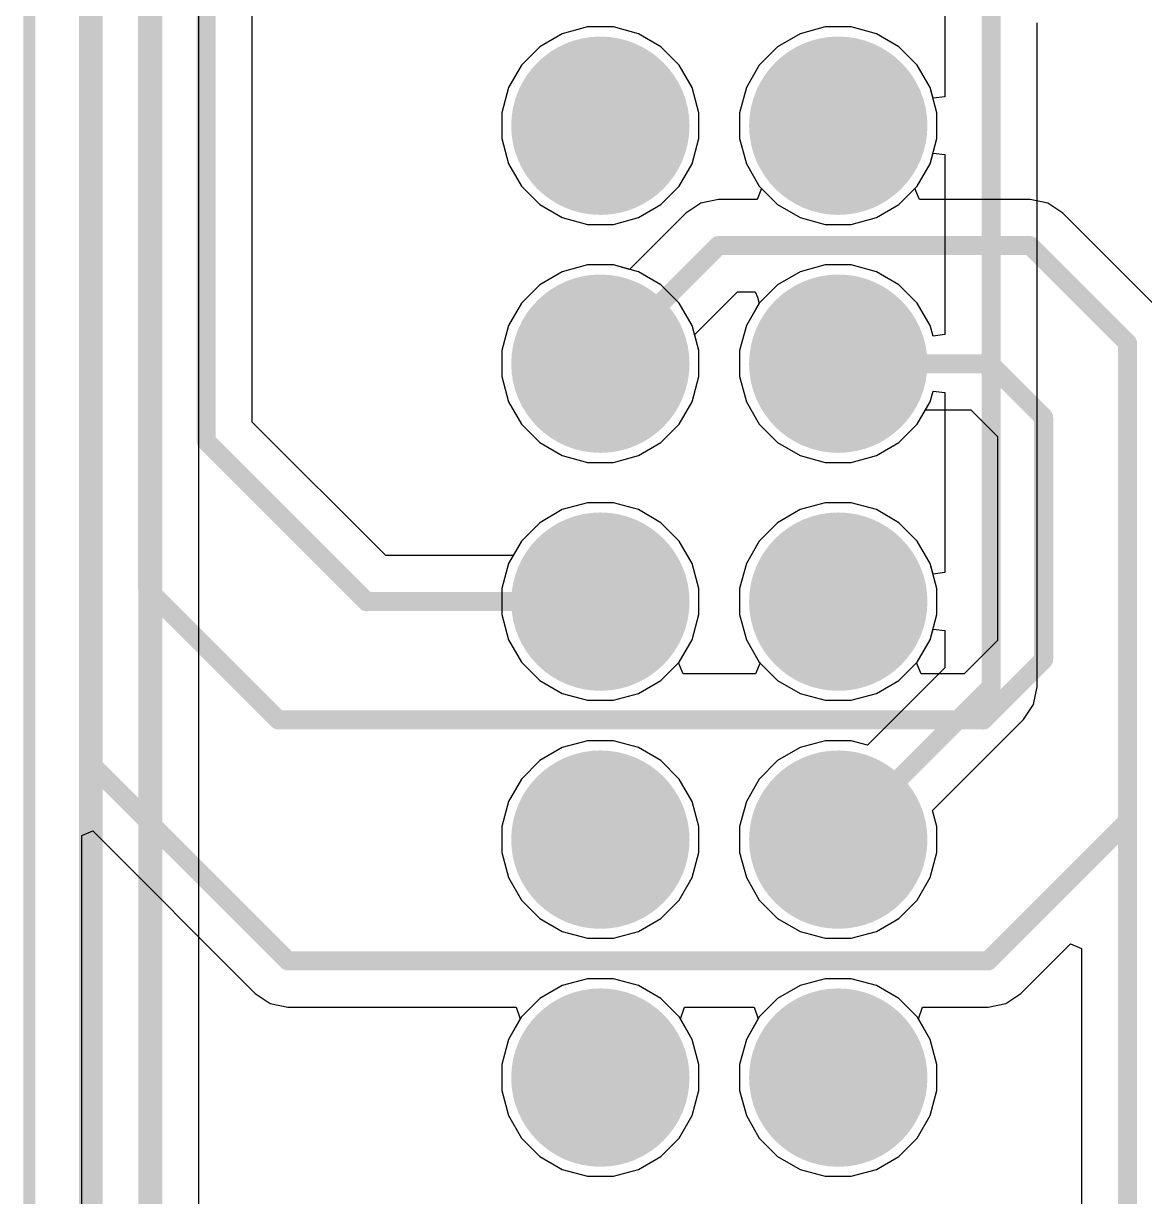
# Model space of a CAD drawing. Header units: millimetres. Extents: x 0 to 172, y 0 to 138.
# Drawn here: x -0.06 to 11.91, y 54.25 to 66.78 of the extents above; entities that cross this region are included whole.
import ezdxf

# ---------------------------------------------------------------- set-up
doc = ezdxf.new("R2010")
doc.units = ezdxf.units.MM
for name, color, linetype in [('BottomLayer', 5, 'Continuous'), ('BottomSolder', 6, 'Continuous'), ('Mechanical2', 216, 'Continuous'), ('MultiLayer', 9, 'Continuous'), ('PadHoleLayer', 156, 'Continuous'), ('TopLayer', 1, 'Continuous'), ('TopSolder', 216, 'Continuous')]:
    doc.layers.add(name, color=color, linetype=linetype)

# ---------------------------------------------------------------- blocks, each defined once
blk = doc.blocks.new('ESW_112_23_G_D_B_1')
at = {"layer": 'BottomLayer'}
h = blk.add_hatch(color=5, dxfattribs=at)
edge = h.paths.add_edge_path()
edge.add_arc((-6.35, 1.27), 0.85, 0, 360)
h = blk.add_hatch(color=5, dxfattribs=at)
edge = h.paths.add_edge_path()
edge.add_arc((-3.81, 1.27), 0.85, 0, 360)
h = blk.add_hatch(color=5, dxfattribs=at)
edge = h.paths.add_edge_path()
edge.add_arc((-1.27, 1.27), 0.85, 0, 360)
h = blk.add_hatch(color=5, dxfattribs=at)
edge = h.paths.add_edge_path()
edge.add_arc((1.27, 1.27), 0.85, 0, 360)
h = blk.add_hatch(color=5, dxfattribs=at)
edge = h.paths.add_edge_path()
edge.add_arc((3.81, 1.27), 0.85, 0, 360)
h = blk.add_hatch(color=5, dxfattribs=at)
edge = h.paths.add_edge_path()
edge.add_arc((-6.35, -1.27), 0.85, 0, 360)
h = blk.add_hatch(color=5, dxfattribs=at)
edge = h.paths.add_edge_path()
edge.add_arc((-3.81, -1.27), 0.85, 0, 360)
h = blk.add_hatch(color=5, dxfattribs=at)
edge = h.paths.add_edge_path()
edge.add_arc((-1.27, -1.27), 0.85, 0, 360)
h = blk.add_hatch(color=5, dxfattribs=at)
edge = h.paths.add_edge_path()
edge.add_arc((1.27, -1.27), 0.85, 0, 360)
h = blk.add_hatch(color=5, dxfattribs=at)
edge = h.paths.add_edge_path()
edge.add_arc((3.81, -1.27), 0.85, 0, 360)
at = {"layer": 'BottomSolder'}
h = blk.add_hatch(color=6, dxfattribs=at)
edge = h.paths.add_edge_path()
edge.add_arc((-6.35, 1.27), 0.952, 0, 360)
h = blk.add_hatch(color=6, dxfattribs=at)
edge = h.paths.add_edge_path()
edge.add_arc((-3.81, 1.27), 0.952, 0, 360)
h = blk.add_hatch(color=6, dxfattribs=at)
edge = h.paths.add_edge_path()
edge.add_arc((-1.27, 1.27), 0.952, 0, 360)
h = blk.add_hatch(color=6, dxfattribs=at)
edge = h.paths.add_edge_path()
edge.add_arc((1.27, 1.27), 0.952, 0, 360)
h = blk.add_hatch(color=6, dxfattribs=at)
edge = h.paths.add_edge_path()
edge.add_arc((3.81, 1.27), 0.952, 0, 360)
h = blk.add_hatch(color=6, dxfattribs=at)
edge = h.paths.add_edge_path()
edge.add_arc((-6.35, -1.27), 0.952, 0, 360)
h = blk.add_hatch(color=6, dxfattribs=at)
edge = h.paths.add_edge_path()
edge.add_arc((-3.81, -1.27), 0.952, 0, 360)
h = blk.add_hatch(color=6, dxfattribs=at)
edge = h.paths.add_edge_path()
edge.add_arc((-1.27, -1.27), 0.952, 0, 360)
h = blk.add_hatch(color=6, dxfattribs=at)
edge = h.paths.add_edge_path()
edge.add_arc((1.27, -1.27), 0.952, 0, 360)
h = blk.add_hatch(color=6, dxfattribs=at)
edge = h.paths.add_edge_path()
edge.add_arc((3.81, -1.27), 0.952, 0, 360)
at = {"layer": 'MultiLayer'}
h = blk.add_hatch(color=9, dxfattribs=at)
edge = h.paths.add_edge_path()
edge.add_arc((-6.35, 1.27), 0.85, 0, 360)
h = blk.add_hatch(color=9, dxfattribs=at)
edge = h.paths.add_edge_path()
edge.add_arc((-3.81, 1.27), 0.85, 0, 360)
h = blk.add_hatch(color=9, dxfattribs=at)
edge = h.paths.add_edge_path()
edge.add_arc((-1.27, 1.27), 0.85, 0, 360)
h = blk.add_hatch(color=9, dxfattribs=at)
edge = h.paths.add_edge_path()
edge.add_arc((1.27, 1.27), 0.85, 0, 360)
h = blk.add_hatch(color=9, dxfattribs=at)
edge = h.paths.add_edge_path()
edge.add_arc((3.81, 1.27), 0.85, 0, 360)
h = blk.add_hatch(color=9, dxfattribs=at)
edge = h.paths.add_edge_path()
edge.add_arc((-6.35, -1.27), 0.85, 0, 360)
h = blk.add_hatch(color=9, dxfattribs=at)
edge = h.paths.add_edge_path()
edge.add_arc((-3.81, -1.27), 0.85, 0, 360)
h = blk.add_hatch(color=9, dxfattribs=at)
edge = h.paths.add_edge_path()
edge.add_arc((-1.27, -1.27), 0.85, 0, 360)
h = blk.add_hatch(color=9, dxfattribs=at)
edge = h.paths.add_edge_path()
edge.add_arc((1.27, -1.27), 0.85, 0, 360)
h = blk.add_hatch(color=9, dxfattribs=at)
edge = h.paths.add_edge_path()
edge.add_arc((3.81, -1.27), 0.85, 0, 360)
at = {"layer": 'PadHoleLayer'}
h = blk.add_hatch(color=156, dxfattribs=at)
edge = h.paths.add_edge_path()
edge.add_arc((-6.35, 1.27), 0.52, 0, 360)
h = blk.add_hatch(color=156, dxfattribs=at)
edge = h.paths.add_edge_path()
edge.add_arc((-3.81, 1.27), 0.52, 0, 360)
h = blk.add_hatch(color=156, dxfattribs=at)
edge = h.paths.add_edge_path()
edge.add_arc((-1.27, 1.27), 0.52, 0, 360)
h = blk.add_hatch(color=156, dxfattribs=at)
edge = h.paths.add_edge_path()
edge.add_arc((1.27, 1.27), 0.52, 0, 360)
h = blk.add_hatch(color=156, dxfattribs=at)
edge = h.paths.add_edge_path()
edge.add_arc((3.81, 1.27), 0.52, 0, 360)
h = blk.add_hatch(color=156, dxfattribs=at)
edge = h.paths.add_edge_path()
edge.add_arc((-6.35, -1.27), 0.52, 0, 360)
h = blk.add_hatch(color=156, dxfattribs=at)
edge = h.paths.add_edge_path()
edge.add_arc((-3.81, -1.27), 0.52, 0, 360)
h = blk.add_hatch(color=156, dxfattribs=at)
edge = h.paths.add_edge_path()
edge.add_arc((-1.27, -1.27), 0.52, 0, 360)
h = blk.add_hatch(color=156, dxfattribs=at)
edge = h.paths.add_edge_path()
edge.add_arc((1.27, -1.27), 0.52, 0, 360)
h = blk.add_hatch(color=156, dxfattribs=at)
edge = h.paths.add_edge_path()
edge.add_arc((3.81, -1.27), 0.52, 0, 360)
at = {"layer": 'TopLayer'}
h = blk.add_hatch(color=1, dxfattribs=at)
edge = h.paths.add_edge_path()
edge.add_arc((-6.35, 1.27), 0.85, 0, 360)
h = blk.add_hatch(color=1, dxfattribs=at)
edge = h.paths.add_edge_path()
edge.add_arc((-3.81, 1.27), 0.85, 0, 360)
h = blk.add_hatch(color=1, dxfattribs=at)
edge = h.paths.add_edge_path()
edge.add_arc((-1.27, 1.27), 0.85, 0, 360)
h = blk.add_hatch(color=1, dxfattribs=at)
edge = h.paths.add_edge_path()
edge.add_arc((1.27, 1.27), 0.85, 0, 360)
h = blk.add_hatch(color=1, dxfattribs=at)
edge = h.paths.add_edge_path()
edge.add_arc((3.81, 1.27), 0.85, 0, 360)
h = blk.add_hatch(color=1, dxfattribs=at)
edge = h.paths.add_edge_path()
edge.add_arc((-6.35, -1.27), 0.85, 0, 360)
h = blk.add_hatch(color=1, dxfattribs=at)
edge = h.paths.add_edge_path()
edge.add_arc((-3.81, -1.27), 0.85, 0, 360)
h = blk.add_hatch(color=1, dxfattribs=at)
edge = h.paths.add_edge_path()
edge.add_arc((-1.27, -1.27), 0.85, 0, 360)
h = blk.add_hatch(color=1, dxfattribs=at)
edge = h.paths.add_edge_path()
edge.add_arc((1.27, -1.27), 0.85, 0, 360)
h = blk.add_hatch(color=1, dxfattribs=at)
edge = h.paths.add_edge_path()
edge.add_arc((3.81, -1.27), 0.85, 0, 360)
at = {"layer": 'TopSolder'}
h = blk.add_hatch(color=216, dxfattribs=at)
edge = h.paths.add_edge_path()
edge.add_arc((-6.35, 1.27), 0.952, 0, 360)
h = blk.add_hatch(color=216, dxfattribs=at)
edge = h.paths.add_edge_path()
edge.add_arc((-3.81, 1.27), 0.952, 0, 360)
h = blk.add_hatch(color=216, dxfattribs=at)
edge = h.paths.add_edge_path()
edge.add_arc((-1.27, 1.27), 0.952, 0, 360)
h = blk.add_hatch(color=216, dxfattribs=at)
edge = h.paths.add_edge_path()
edge.add_arc((1.27, 1.27), 0.952, 0, 360)
h = blk.add_hatch(color=216, dxfattribs=at)
edge = h.paths.add_edge_path()
edge.add_arc((3.81, 1.27), 0.952, 0, 360)
h = blk.add_hatch(color=216, dxfattribs=at)
edge = h.paths.add_edge_path()
edge.add_arc((-6.35, -1.27), 0.952, 0, 360)
h = blk.add_hatch(color=216, dxfattribs=at)
edge = h.paths.add_edge_path()
edge.add_arc((-3.81, -1.27), 0.952, 0, 360)
h = blk.add_hatch(color=216, dxfattribs=at)
edge = h.paths.add_edge_path()
edge.add_arc((-1.27, -1.27), 0.952, 0, 360)
h = blk.add_hatch(color=216, dxfattribs=at)
edge = h.paths.add_edge_path()
edge.add_arc((1.27, -1.27), 0.952, 0, 360)
h = blk.add_hatch(color=216, dxfattribs=at)
edge = h.paths.add_edge_path()
edge.add_arc((3.81, -1.27), 0.952, 0, 360)

msp = doc.modelspace()

# ---------------------------------------------------------------- linework, layer by layer
at = {"layer": 'BottomLayer'}
for p, q in [((2.38, 62.521), (2.38, 83.321)), ((5.957, 66.738), (5.689, 66.666)), ((6.235, 66.738), (5.957, 66.738)), ((6.503, 66.666), (6.235, 66.738)), ((8.497, 66.738), (8.229, 66.666)), ((8.775, 66.738), (8.497, 66.738)), ((9.043, 66.666), (8.775, 66.738)), ((5.689, 66.666), (5.449, 66.527)), ((6.743, 66.527), (6.503, 66.666)), ((8.229, 66.666), (7.989, 66.527)), ((9.283, 66.527), (9.043, 66.666)), ((5.449, 66.527), (5.253, 66.331)), ((6.939, 66.331), (6.743, 66.527)), ((7.989, 66.527), (7.793, 66.331)), ((9.479, 66.331), (9.283, 66.527)), ((5.253, 66.331), (5.115, 66.091)), ((7.077, 66.091), (6.939, 66.331)), ((7.793, 66.331), (7.655, 66.091)), ((9.617, 66.091), (9.479, 66.331)), ((5.115, 66.091), (5.043, 65.823)), ((7.149, 65.823), (7.077, 66.091)), ((7.655, 66.091), (7.583, 65.823)), ((9.689, 65.823), (9.617, 66.091)), ((5.043, 65.823), (5.043, 65.546)), ((7.149, 65.546), (7.149, 65.823)), ((7.583, 65.823), (7.583, 65.546)), ((9.689, 65.546), (9.689, 65.823)), ((5.043, 65.546), (5.115, 65.278)), ((7.077, 65.278), (7.149, 65.546)), ((7.583, 65.546), (7.655, 65.278)), ((9.617, 65.278), (9.689, 65.546)), ((5.115, 65.278), (5.253, 65.038)), ((6.939, 65.038), (7.077, 65.278)), ((7.655, 65.278), (7.793, 65.038)), ((9.479, 65.038), (9.617, 65.278)), ((5.253, 65.038), (5.449, 64.842)), ((6.743, 64.842), (6.939, 65.038)), ((7.817, 65.014), (7.769, 64.896)), ((7.793, 65.038), (7.817, 65.014)), ((9.455, 65.014), (9.479, 65.038)), ((9.503, 64.896), (9.455, 65.014)), ((7.356, 64.896), (7.168, 64.859)), ((7.769, 64.896), (7.356, 64.896)), ((10.685, 64.896), (9.503, 64.896)), ((10.873, 64.859), (10.685, 64.896)), ((5.449, 64.842), (5.689, 64.703)), ((7.008, 64.752), (6.407, 64.151)), ((6.503, 64.703), (6.743, 64.842)), ((7.168, 64.859), (7.008, 64.752)), ((11.033, 64.752), (10.873, 64.859)), ((12.072, 63.713), (11.033, 64.752)), ((5.689, 64.703), (5.957, 64.631)), ((5.957, 64.631), (6.235, 64.631)), ((6.235, 64.631), (6.503, 64.703)), ((5.689, 64.126), (5.449, 63.987)), ((5.957, 64.198), (5.689, 64.126)), ((6.235, 64.198), (5.957, 64.198)), ((6.407, 64.151), (6.235, 64.198)), ((5.449, 63.987), (5.253, 63.791)), ((7.103, 63.456), (7.56, 63.912)), ((7.56, 63.912), (7.748, 63.912)), ((7.748, 63.912), (7.773, 63.853)), ((5.253, 63.791), (5.115, 63.551)), ((7.79, 63.785), (7.655, 63.551)), ((7.773, 63.853), (7.79, 63.785)), ((5.115, 63.551), (5.043, 63.283)), ((7.655, 63.551), (7.583, 63.283)), ((7.149, 63.283), (7.103, 63.456)), ((5.043, 63.283), (5.043, 63.006)), ((7.149, 63.006), (7.149, 63.283)), ((7.583, 63.283), (7.583, 63.006)), ((5.043, 63.006), (5.115, 62.738)), ((7.077, 62.738), (7.149, 63.006)), ((7.583, 63.006), (7.655, 62.738)), ((5.115, 62.738), (5.253, 62.498)), ((6.939, 62.498), (7.077, 62.738)), ((7.655, 62.738), (7.793, 62.498)), ((9.479, 62.498), (9.568, 62.652)), ((9.568, 62.652), (10.051, 62.652)), ((10.051, 62.652), (10.336, 62.367)), ((3.804, 61.096), (2.38, 62.521)), ((5.253, 62.498), (5.449, 62.302)), ((6.743, 62.302), (6.939, 62.498)), ((7.793, 62.498), (7.989, 62.302)), ((9.283, 62.302), (9.479, 62.498)), ((10.336, 62.367), (10.336, 60.188)), ((5.449, 62.302), (5.689, 62.163)), ((6.503, 62.163), (6.743, 62.302)), ((7.989, 62.302), (8.229, 62.163)), ((9.043, 62.163), (9.283, 62.302)), ((5.689, 62.163), (5.957, 62.091)), ((6.235, 62.091), (6.503, 62.163)), ((8.229, 62.163), (8.497, 62.091)), ((8.775, 62.091), (9.043, 62.163)), ((5.957, 62.091), (6.235, 62.091)), ((8.497, 62.091), (8.775, 62.091)), ((5.957, 61.658), (5.689, 61.586)), ((6.235, 61.658), (5.957, 61.658)), ((6.503, 61.586), (6.235, 61.658)), ((8.497, 61.658), (8.229, 61.586)), ((8.775, 61.658), (8.497, 61.658)), ((9.043, 61.586), (8.775, 61.658)), ((5.689, 61.586), (5.449, 61.447)), ((6.743, 61.447), (6.503, 61.586)), ((8.229, 61.586), (7.989, 61.447)), ((9.283, 61.447), (9.043, 61.586)), ((5.449, 61.447), (5.253, 61.251)), ((6.939, 61.251), (6.743, 61.447)), ((7.989, 61.447), (7.793, 61.251)), ((9.479, 61.251), (9.283, 61.447)), ((5.253, 61.251), (5.164, 61.096)), ((7.077, 61.011), (6.939, 61.251)), ((7.793, 61.251), (7.655, 61.011)), ((9.617, 61.011), (9.479, 61.251)), ((5.164, 61.096), (3.804, 61.096)), ((7.149, 60.743), (7.077, 61.011)), ((7.655, 61.011), (7.583, 60.743)), ((9.689, 60.743), (9.617, 61.011)), ((7.149, 60.466), (7.149, 60.743)), ((7.583, 60.743), (7.583, 60.466)), ((9.689, 60.466), (9.689, 60.743)), ((7.077, 60.198), (7.149, 60.466)), ((7.583, 60.466), (7.655, 60.198)), ((9.617, 60.198), (9.689, 60.466)), ((6.939, 59.958), (7.077, 60.198)), ((7.655, 60.198), (7.793, 59.958)), ((9.479, 59.958), (9.617, 60.198)), ((10.336, 60.188), (9.981, 59.833)), ((6.931, 59.95), (6.939, 59.958)), ((6.98, 59.833), (6.931, 59.95)), ((7.801, 59.95), (7.752, 59.833)), ((7.793, 59.958), (7.801, 59.95)), ((9.471, 59.95), (9.479, 59.958)), ((9.52, 59.833), (9.471, 59.95)), ((7.752, 59.833), (6.98, 59.833)), ((9.981, 59.833), (9.52, 59.833)), ((0.559, 58.108), (0.676, 58.157)), ((0.559, 41.351), (0.559, 58.108)), ((0.676, 58.157), (2.412, 56.421)), ((10.584, 56.421), (11.115, 56.952)), ((11.115, 56.952), (11.232, 56.903)), ((11.232, 56.903), (11.232, 51.788)), ((2.412, 56.421), (2.572, 56.314)), ((10.425, 56.314), (10.584, 56.421)), ((2.572, 56.314), (2.76, 56.277)), ((2.76, 56.277), (5.198, 56.277)), ((5.198, 56.277), (5.241, 56.15)), ((6.951, 56.15), (6.994, 56.277)), ((6.994, 56.277), (7.738, 56.277)), ((7.738, 56.277), (7.781, 56.15)), ((9.491, 56.15), (9.534, 56.277)), ((9.534, 56.277), (10.236, 56.277)), ((10.236, 56.277), (10.425, 56.314)), ((5.241, 56.15), (5.115, 55.931)), ((7.077, 55.931), (6.951, 56.15)), ((7.781, 56.15), (7.655, 55.931)), ((9.617, 55.931), (9.491, 56.15)), ((5.115, 55.931), (5.043, 55.663)), ((7.149, 55.663), (7.077, 55.931)), ((7.655, 55.931), (7.583, 55.663)), ((9.689, 55.663), (9.617, 55.931)), ((5.043, 55.663), (5.043, 55.386)), ((7.149, 55.386), (7.149, 55.663)), ((7.583, 55.663), (7.583, 55.386)), ((9.689, 55.386), (9.689, 55.663)), ((5.043, 55.386), (5.115, 55.118)), ((7.077, 55.118), (7.149, 55.386)), ((7.583, 55.386), (7.655, 55.118)), ((9.617, 55.118), (9.689, 55.386)), ((5.115, 55.118), (5.253, 54.878)), ((6.939, 54.878), (7.077, 55.118)), ((7.655, 55.118), (7.793, 54.878)), ((9.479, 54.878), (9.617, 55.118)), ((5.253, 54.878), (5.449, 54.682)), ((6.743, 54.682), (6.939, 54.878)), ((7.793, 54.878), (7.989, 54.682)), ((9.283, 54.682), (9.479, 54.878)), ((5.449, 54.682), (5.689, 54.543)), ((6.503, 54.543), (6.743, 54.682)), ((7.989, 54.682), (8.229, 54.543)), ((9.043, 54.543), (9.283, 54.682)), ((5.689, 54.543), (5.957, 54.471)), ((5.957, 54.471), (6.235, 54.471)), ((6.235, 54.471), (6.503, 54.543)), ((8.229, 54.543), (8.497, 54.471)), ((8.497, 54.471), (8.775, 54.471)), ((8.775, 54.471), (9.043, 54.543))]:
    msp.add_line(p, q, dxfattribs=at)
at = {"layer": 'BottomLayer', "const_width": 0.203}
for points in [[(0.657, 58.872), (0.657, 89.97)], [(1.262, 60.736), (1.262, 89.519)], [(1.888, 62.317), (1.888, 89.128)], [(6.096, 63.144), (7.356, 64.404)], [(7.356, 64.404), (10.685, 64.404)], [(10.685, 64.404), (11.724, 63.365)], [(11.724, 58.257), (11.724, 63.365)], [(8.636, 63.144), (10.255, 63.144)], [(10.255, 63.144), (10.829, 62.571)], [(10.829, 59.984), (10.829, 62.571)], [(1.888, 62.317), (3.6, 60.604)], [(1.262, 60.736), (2.658, 59.341)], [(3.6, 60.604), (6.096, 60.604)], [(10.185, 59.341), (10.829, 59.984)], [(2.658, 59.341), (10.185, 59.341)], [(0.657, 58.872), (2.76, 56.769)], [(10.236, 56.769), (11.724, 58.257)], [(11.724, 51.788), (11.724, 58.257)], [(2.76, 56.769), (10.236, 56.769)]]:
    msp.add_lwpolyline(points, dxfattribs=at)
at = {"layer": 'BottomLayer', "const_width": 0.102}
for points in [[(7.305, 64.404, 1), (7.407, 64.404, 1)], [(7.305, 64.404, 1), (7.407, 64.404, 1)], [(10.634, 64.404, 1), (10.735, 64.404, 1)], [(10.634, 64.404, 1), (10.735, 64.404, 1)], [(11.673, 63.365, 1), (11.775, 63.365, 1)], [(11.673, 63.365, 1), (11.775, 63.365, 1)], [(6.045, 63.144, 1), (6.147, 63.144, 1)], [(8.585, 63.144, 1), (8.687, 63.144, 1)], [(10.204, 63.144, 1), (10.306, 63.144, 1)], [(10.204, 63.144, 1), (10.306, 63.144, 1)], [(10.778, 62.571, 1), (10.879, 62.571, 1)], [(10.778, 62.571, 1), (10.879, 62.571, 1)], [(1.837, 62.317, 1), (1.939, 62.317, 1)], [(1.837, 62.317, 1), (1.939, 62.317, 1)], [(1.212, 60.736, 1), (1.313, 60.736, 1)], [(1.212, 60.736, 1), (1.313, 60.736, 1)], [(3.549, 60.604, 1), (3.651, 60.604, 1)], [(3.549, 60.604, 1), (3.651, 60.604, 1)], [(6.045, 60.604, 1), (6.147, 60.604, 1)], [(10.778, 59.984, 1), (10.879, 59.984, 1)], [(10.778, 59.984, 1), (10.879, 59.984, 1)], [(2.607, 59.341, 1), (2.708, 59.341, 1)], [(2.607, 59.341, 1), (2.708, 59.341, 1)], [(10.134, 59.341, 1), (10.236, 59.341, 1)], [(10.134, 59.341, 1), (10.236, 59.341, 1)], [(0.606, 58.872, 1), (0.707, 58.872, 1)], [(0.606, 58.872, 1), (0.707, 58.872, 1)], [(11.673, 58.257, 1), (11.775, 58.257, 1)], [(11.673, 58.257, 1), (11.775, 58.257, 1)], [(11.673, 58.257, 1), (11.775, 58.257, 1)], [(2.709, 56.769, 1), (2.811, 56.769, 1)], [(2.709, 56.769, 1), (2.811, 56.769, 1)], [(10.185, 56.769, 1), (10.287, 56.769, 1)], [(10.185, 56.769, 1), (10.287, 56.769, 1)]]:
    msp.add_lwpolyline(points, format="xyb", close=True, dxfattribs=at)
at = {"layer": 'Mechanical2', "const_width": 0.127}
msp.add_lwpolyline([(0, 0), (0, 120)], dxfattribs=at)
at = {"layer": 'TopLayer'}
for p, q in [((1.809, 48.759), (1.809, 104.056)), ((9.775, 66.985), (9.775, 65.994)), ((5.957, 66.738), (5.689, 66.666)), ((6.235, 66.738), (5.957, 66.738)), ((6.503, 66.666), (6.235, 66.738)), ((8.497, 66.738), (8.229, 66.666)), ((8.775, 66.738), (8.497, 66.738)), ((9.043, 66.666), (8.775, 66.738)), ((10.759, 59.695), (10.759, 66.781)), ((5.689, 66.666), (5.449, 66.527)), ((6.743, 66.527), (6.503, 66.666)), ((8.229, 66.666), (7.989, 66.527)), ((9.283, 66.527), (9.043, 66.666)), ((5.449, 66.527), (5.253, 66.331)), ((6.939, 66.331), (6.743, 66.527)), ((7.989, 66.527), (7.793, 66.331)), ((9.479, 66.331), (9.283, 66.527)), ((5.253, 66.331), (5.115, 66.091)), ((7.077, 66.091), (6.939, 66.331)), ((7.793, 66.331), (7.655, 66.091)), ((9.617, 66.091), (9.479, 66.331)), ((5.115, 66.091), (5.043, 65.823)), ((7.149, 65.823), (7.077, 66.091)), ((7.655, 66.091), (7.583, 65.823)), ((9.648, 65.978), (9.617, 66.091)), ((9.775, 65.994), (9.648, 65.978)), ((5.043, 65.823), (5.043, 65.546)), ((7.149, 65.546), (7.149, 65.823)), ((7.583, 65.823), (7.583, 65.546)), ((5.043, 65.546), (5.115, 65.278)), ((7.077, 65.278), (7.149, 65.546)), ((7.583, 65.546), (7.655, 65.278)), ((9.617, 65.278), (9.648, 65.391)), ((9.648, 65.391), (9.775, 65.375)), ((9.775, 65.375), (9.775, 63.454)), ((5.115, 65.278), (5.253, 65.038)), ((6.939, 65.038), (7.077, 65.278)), ((7.655, 65.278), (7.793, 65.038)), ((9.479, 65.038), (9.617, 65.278)), ((5.253, 65.038), (5.449, 64.842)), ((6.743, 64.842), (6.939, 65.038)), ((7.793, 65.038), (7.989, 64.842)), ((9.283, 64.842), (9.479, 65.038)), ((5.449, 64.842), (5.689, 64.703)), ((6.503, 64.703), (6.743, 64.842)), ((7.989, 64.842), (8.229, 64.703)), ((9.043, 64.703), (9.283, 64.842)), ((5.689, 64.703), (5.957, 64.631)), ((5.957, 64.631), (6.235, 64.631)), ((6.235, 64.631), (6.503, 64.703)), ((8.229, 64.703), (8.497, 64.631)), ((8.497, 64.631), (8.775, 64.631)), ((8.775, 64.631), (9.043, 64.703)), ((5.689, 64.126), (5.449, 63.987)), ((5.957, 64.198), (5.689, 64.126)), ((6.235, 64.198), (5.957, 64.198)), ((6.503, 64.126), (6.235, 64.198)), ((6.743, 63.987), (6.503, 64.126)), ((8.229, 64.126), (7.989, 63.987)), ((8.497, 64.198), (8.229, 64.126)), ((8.775, 64.198), (8.497, 64.198)), ((9.043, 64.126), (8.775, 64.198)), ((9.283, 63.987), (9.043, 64.126)), ((5.449, 63.987), (5.253, 63.791)), ((6.939, 63.791), (6.743, 63.987)), ((7.989, 63.987), (7.793, 63.791)), ((9.479, 63.791), (9.283, 63.987)), ((5.253, 63.791), (5.115, 63.551)), ((7.077, 63.551), (6.939, 63.791)), ((7.793, 63.791), (7.655, 63.551)), ((9.617, 63.551), (9.479, 63.791)), ((5.115, 63.551), (5.043, 63.283)), ((7.149, 63.283), (7.077, 63.551)), ((7.655, 63.551), (7.583, 63.283)), ((9.648, 63.438), (9.617, 63.551)), ((9.775, 63.454), (9.648, 63.438)), ((5.043, 63.283), (5.043, 63.006)), ((7.149, 63.006), (7.149, 63.283)), ((7.583, 63.283), (7.583, 63.006)), ((5.043, 63.006), (5.115, 62.738)), ((7.077, 62.738), (7.149, 63.006)), ((7.583, 63.006), (7.655, 62.738)), ((5.115, 62.738), (5.253, 62.498)), ((6.939, 62.498), (7.077, 62.738)), ((7.655, 62.738), (7.793, 62.498)), ((9.479, 62.498), (9.617, 62.738)), ((9.617, 62.738), (9.648, 62.851)), ((9.648, 62.851), (9.775, 62.835)), ((9.775, 62.835), (9.775, 60.914)), ((5.253, 62.498), (5.449, 62.302)), ((6.743, 62.302), (6.939, 62.498)), ((7.793, 62.498), (7.989, 62.302)), ((9.283, 62.302), (9.479, 62.498)), ((5.449, 62.302), (5.689, 62.163)), ((6.503, 62.163), (6.743, 62.302)), ((7.989, 62.302), (8.229, 62.163)), ((9.043, 62.163), (9.283, 62.302)), ((5.689, 62.163), (5.957, 62.091)), ((6.235, 62.091), (6.503, 62.163)), ((8.229, 62.163), (8.497, 62.091)), ((8.775, 62.091), (9.043, 62.163)), ((5.957, 62.091), (6.235, 62.091)), ((8.497, 62.091), (8.775, 62.091)), ((5.957, 61.658), (5.689, 61.586)), ((6.235, 61.658), (5.957, 61.658)), ((6.503, 61.586), (6.235, 61.658)), ((8.497, 61.658), (8.229, 61.586)), ((8.775, 61.658), (8.497, 61.658)), ((9.043, 61.586), (8.775, 61.658)), ((5.689, 61.586), (5.449, 61.447)), ((6.743, 61.447), (6.503, 61.586)), ((8.229, 61.586), (7.989, 61.447)), ((9.283, 61.447), (9.043, 61.586)), ((5.449, 61.447), (5.253, 61.251)), ((6.939, 61.251), (6.743, 61.447)), ((7.989, 61.447), (7.793, 61.251)), ((9.479, 61.251), (9.283, 61.447)), ((5.253, 61.251), (5.115, 61.011)), ((7.077, 61.011), (6.939, 61.251)), ((7.793, 61.251), (7.655, 61.011)), ((9.617, 61.011), (9.479, 61.251)), ((5.115, 61.011), (5.043, 60.743)), ((7.149, 60.743), (7.077, 61.011)), ((7.655, 61.011), (7.583, 60.743)), ((9.648, 60.898), (9.617, 61.011)), ((9.775, 60.914), (9.648, 60.898)), ((5.043, 60.743), (5.043, 60.466)), ((7.149, 60.466), (7.149, 60.743)), ((7.583, 60.743), (7.583, 60.466)), ((5.043, 60.466), (5.115, 60.198)), ((7.077, 60.198), (7.149, 60.466)), ((7.583, 60.466), (7.655, 60.198)), ((9.617, 60.198), (9.648, 60.311)), ((9.648, 60.311), (9.775, 60.295)), ((9.775, 60.295), (9.775, 59.899)), ((5.115, 60.198), (5.253, 59.958)), ((6.939, 59.958), (7.077, 60.198)), ((7.655, 60.198), (7.793, 59.958)), ((9.479, 59.958), (9.617, 60.198)), ((5.253, 59.958), (5.449, 59.762)), ((6.743, 59.762), (6.939, 59.958)), ((7.793, 59.958), (7.989, 59.762)), ((9.775, 59.899), (8.947, 59.071)), ((9.283, 59.762), (9.479, 59.958)), ((5.449, 59.762), (5.689, 59.623)), ((6.503, 59.623), (6.743, 59.762)), ((7.989, 59.762), (8.229, 59.623)), ((9.043, 59.623), (9.283, 59.762)), ((5.689, 59.623), (5.957, 59.551)), ((6.235, 59.551), (6.503, 59.623)), ((8.229, 59.623), (8.497, 59.551)), ((8.775, 59.551), (9.043, 59.623)), ((10.721, 59.507), (10.759, 59.695)), ((5.957, 59.551), (6.235, 59.551)), ((8.497, 59.551), (8.775, 59.551)), ((10.615, 59.347), (10.721, 59.507)), ((9.643, 58.376), (10.615, 59.347)), ((5.957, 59.118), (5.689, 59.046)), ((6.235, 59.118), (5.957, 59.118)), ((6.503, 59.046), (6.235, 59.118)), ((8.497, 59.118), (8.229, 59.046)), ((8.775, 59.118), (8.497, 59.118)), ((8.947, 59.071), (8.775, 59.118)), ((5.689, 59.046), (5.449, 58.907)), ((6.743, 58.907), (6.503, 59.046)), ((8.229, 59.046), (7.989, 58.907)), ((5.449, 58.907), (5.253, 58.711)), ((6.939, 58.711), (6.743, 58.907)), ((7.989, 58.907), (7.793, 58.711)), ((5.253, 58.711), (5.115, 58.471)), ((7.077, 58.471), (6.939, 58.711)), ((7.793, 58.711), (7.655, 58.471)), ((5.115, 58.471), (5.043, 58.203)), ((7.149, 58.203), (7.077, 58.471)), ((7.655, 58.471), (7.583, 58.203)), ((9.689, 58.203), (9.643, 58.376)), ((5.043, 58.203), (5.043, 57.926)), ((7.149, 57.926), (7.149, 58.203)), ((7.583, 58.203), (7.583, 57.926)), ((9.689, 57.926), (9.689, 58.203)), ((5.043, 57.926), (5.115, 57.658)), ((7.077, 57.658), (7.149, 57.926)), ((7.583, 57.926), (7.655, 57.658)), ((9.617, 57.658), (9.689, 57.926)), ((5.115, 57.658), (5.253, 57.418)), ((6.939, 57.418), (7.077, 57.658)), ((7.655, 57.658), (7.793, 57.418)), ((9.479, 57.418), (9.617, 57.658)), ((5.253, 57.418), (5.449, 57.222)), ((6.743, 57.222), (6.939, 57.418)), ((7.793, 57.418), (7.989, 57.222)), ((9.283, 57.222), (9.479, 57.418)), ((5.449, 57.222), (5.689, 57.083)), ((6.503, 57.083), (6.743, 57.222)), ((7.989, 57.222), (8.229, 57.083)), ((9.043, 57.083), (9.283, 57.222)), ((5.689, 57.083), (5.957, 57.011)), ((5.957, 57.011), (6.235, 57.011)), ((6.235, 57.011), (6.503, 57.083)), ((8.229, 57.083), (8.497, 57.011)), ((8.497, 57.011), (8.775, 57.011)), ((8.775, 57.011), (9.043, 57.083)), ((5.689, 56.506), (5.449, 56.367)), ((5.957, 56.578), (5.689, 56.506)), ((6.235, 56.578), (5.957, 56.578)), ((6.503, 56.506), (6.235, 56.578)), ((6.743, 56.367), (6.503, 56.506)), ((8.229, 56.506), (7.989, 56.367)), ((8.497, 56.578), (8.229, 56.506)), ((8.775, 56.578), (8.497, 56.578)), ((9.043, 56.506), (8.775, 56.578)), ((9.283, 56.367), (9.043, 56.506)), ((5.449, 56.367), (5.253, 56.171)), ((6.939, 56.171), (6.743, 56.367)), ((7.989, 56.367), (7.793, 56.171)), ((9.479, 56.171), (9.283, 56.367)), ((5.253, 56.171), (5.115, 55.931)), ((7.077, 55.931), (6.939, 56.171)), ((7.793, 56.171), (7.655, 55.931)), ((9.617, 55.931), (9.479, 56.171)), ((5.115, 55.931), (5.043, 55.663)), ((7.149, 55.663), (7.077, 55.931)), ((7.655, 55.931), (7.583, 55.663)), ((9.689, 55.663), (9.617, 55.931)), ((5.043, 55.663), (5.043, 55.386)), ((7.149, 55.386), (7.149, 55.663)), ((7.583, 55.663), (7.583, 55.386)), ((9.689, 55.386), (9.689, 55.663)), ((5.043, 55.386), (5.115, 55.118)), ((7.077, 55.118), (7.149, 55.386)), ((7.583, 55.386), (7.655, 55.118)), ((9.617, 55.118), (9.689, 55.386)), ((5.115, 55.118), (5.253, 54.878)), ((6.939, 54.878), (7.077, 55.118)), ((7.655, 55.118), (7.793, 54.878)), ((9.479, 54.878), (9.617, 55.118)), ((5.253, 54.878), (5.449, 54.682)), ((6.743, 54.682), (6.939, 54.878)), ((7.793, 54.878), (7.989, 54.682)), ((9.283, 54.682), (9.479, 54.878)), ((5.449, 54.682), (5.689, 54.543)), ((6.503, 54.543), (6.743, 54.682)), ((7.989, 54.682), (8.229, 54.543)), ((9.043, 54.543), (9.283, 54.682)), ((5.689, 54.543), (5.957, 54.471)), ((5.957, 54.471), (6.235, 54.471)), ((6.235, 54.471), (6.503, 54.543)), ((8.229, 54.543), (8.497, 54.471)), ((8.497, 54.471), (8.775, 54.471)), ((8.775, 54.471), (9.043, 54.543))]:
    msp.add_line(p, q, dxfattribs=at)
for points, const_width in [([(0.656, 48.281), (0.656, 104.643)], 0.254), ([(1.291, 48.544), (1.291, 104.271)], 0.254), ([(10.267, 59.695), (10.267, 66.985)], 0.203), ([(8.636, 58.064), (10.267, 59.695)], 0.203)]:
    msp.add_lwpolyline(points, dxfattribs=dict(at, const_width=const_width))
at = {"layer": 'TopLayer', "const_width": 0.102}
for points in [[(10.216, 59.695, 1), (10.318, 59.695, 1)], [(10.216, 59.695, 1), (10.318, 59.695, 1)], [(8.585, 58.064, 1), (8.687, 58.064, 1)]]:
    msp.add_lwpolyline(points, format="xyb", close=True, dxfattribs=at)

# ---------------------------------------------------------------- block references
at = {"rotation": 90}
msp.add_blockref('ESW_112_23_G_D_B_1', (7.366, 61.874), dxfattribs=at)

doc.saveas('drawing.dxf')
